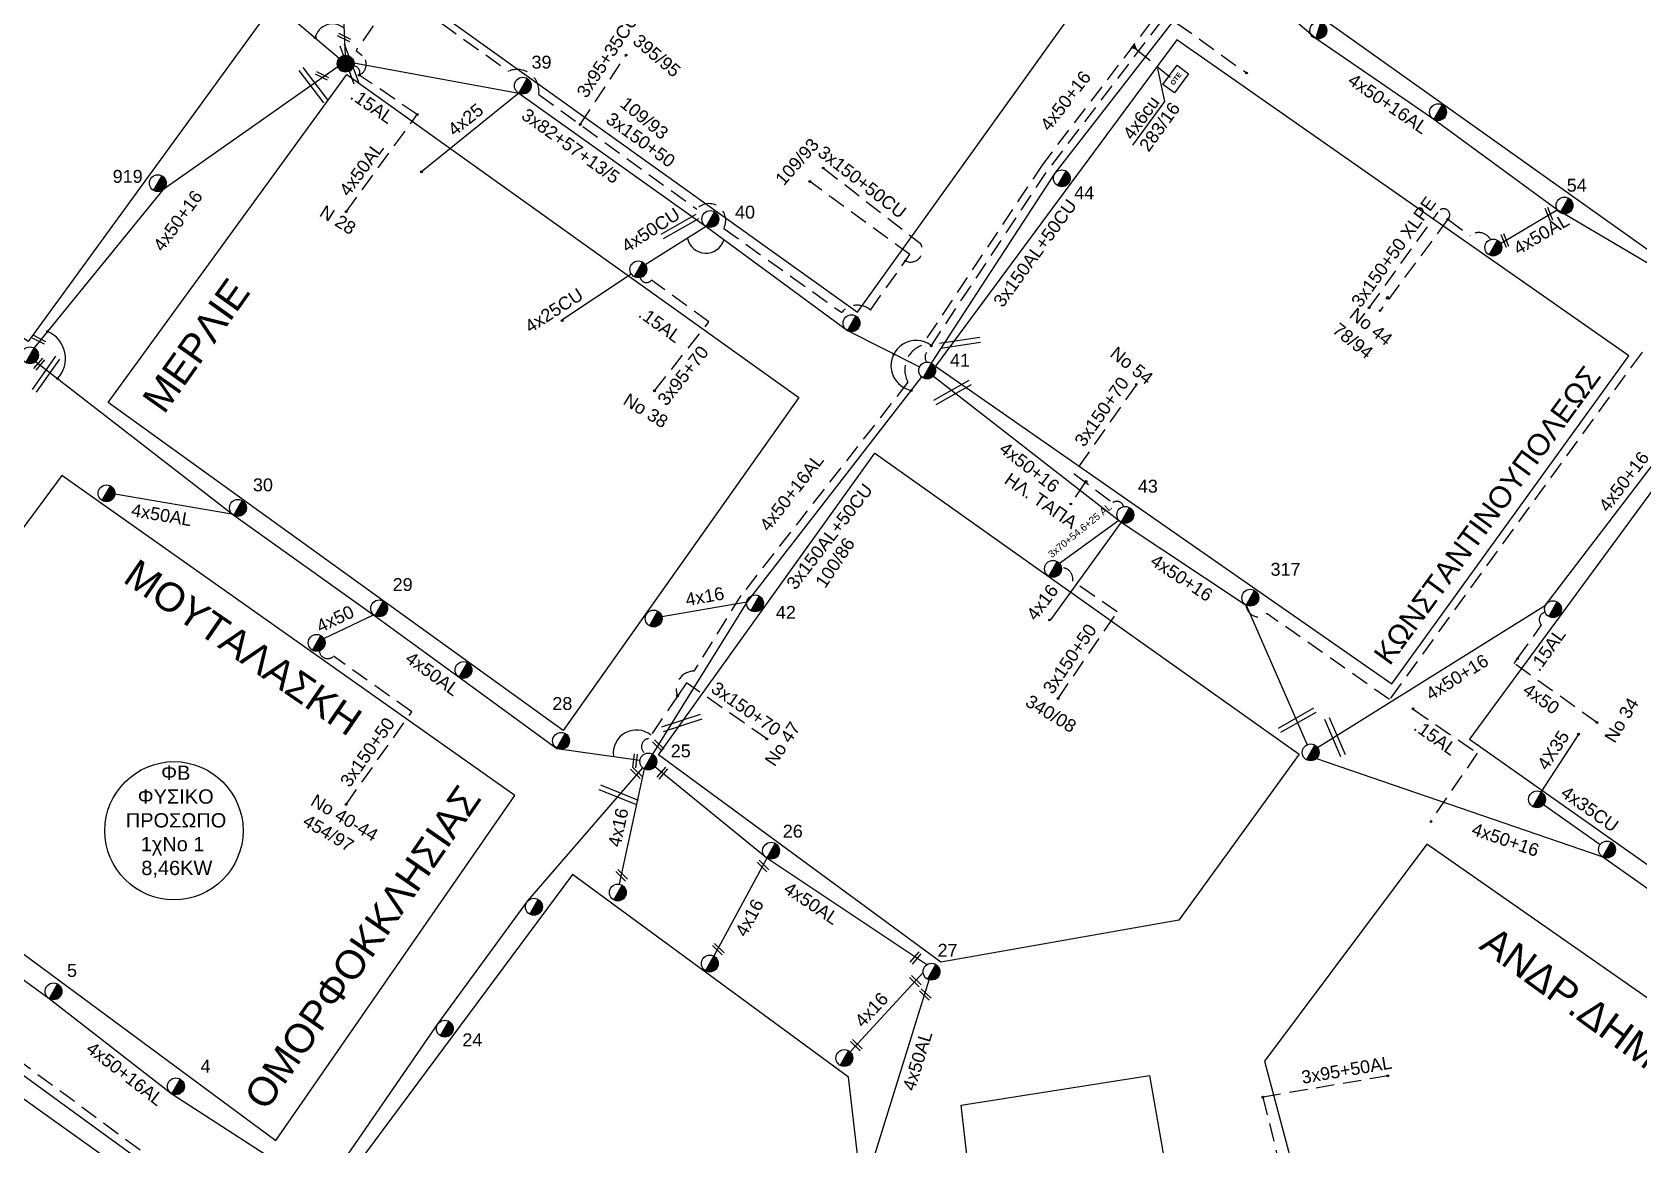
# Model space of a CAD drawing. Header units: millimetres. Extents: x 864 to 3062, y 833 to 2619.
# Drawn here: x 1488.5 to 1713.4, y 1058.2 to 1213.9 of the extents above; entities that cross this region are included whole.
import ezdxf
from ezdxf.enums import TextEntityAlignment as Align

# ---------------------------------------------------------------- set-up
doc = ezdxf.new("R2010")
doc.units = ezdxf.units.MM
doc.linetypes.add('DASHED', pattern=[19.05, 12.7, -6.35])
for name, color, linetype, lineweight in [('.15', 7, 'Continuous', 30), ('.15AL', 7, 'Continuous', 30), ('3x150+50', 7, 'Continuous', 30), ('3x150+50 XLPE', 7, 'SYN_LINE', 30), ('3x150+50CU', 7, 'Continuous', 30), ('3x150+70', 7, 'Continuous', 30), ('3x150+70AL', 7, 'DASHED', 30), ('3x150AL+50CU', 7, 'Continuous', 30), ('3x70+54.6+25 AL', 7, 'SYN_LINE', 30), ('3x82+57+13_5', 7, 'Continuous', 30), ('3x95+35CUXLPE', 7, 'Continuous', 30), ('3x95+50AL', 7, 'Continuous', 30), ('3x95+70', 7, 'Continuous', 30), ('4x16', 7, 'Continuous', 30), ('4x25', 7, 'Continuous', 30), ('4x25CU', 7, 'Continuous', 30), ('4X35', 7, 'DASHED', 30), ('4x35CU', 7, 'DASHED', 30), ('4x50', 7, 'Continuous', 30), ('4x50+16', 7, 'Continuous', 30), ('4x50+16AL', 7, 'Continuous', 30), ('4x50AL', 7, 'Continuous', 30), ('text διευθύνσεων', 250, 'Continuous', 30), ('Υπόβαθρο ΔΕΗ', 7, 'Continuous', 30)]:
    doc.layers.add(name, color=color, linetype=linetype, lineweight=lineweight)
for name, color, linetype in [('Pillar OTE', 7, 'Continuous'), ('TEXT ΚΑΛΩΔΙΩΝ', 7, 'Continuous'), ('Άγνωστα', 7, 'Continuous'), ('Γυμνά εναέρια ΧΤ και ΦΟΠ (3Φ)   4x50+16AL @ 1', 7, 'Continuous'), ('Επιγραφές - Σχήματα', 7, 'Continuous'), ('Καλώδια ΧΤ   3x150+50CU', 7, 'DASHED'), ('Μηχανική τομή', 7, 'Continuous'), ('Στύλος Ξύλινος', 7, 'Continuous'), ('Στύλος Ξύλινος @ 1', 7, 'Continuous'), ('Στύλος ΦΜ', 7, 'Continuous'), ('Στύλος ΦΜ @ 1', 7, 'Continuous'), ('Συνδέσεις', 7, 'Continuous'), ('Τομή', 7, 'Continuous'), ('Υπόγεια καλώδια Παροχών ΧΤ   4x50AL', 7, 'DASHED'), ('Υπόγεια καλώδια Παροχών ΧΤ   4x6', 7, 'DASHED')]:
    doc.layers.add(name, color=color, linetype=linetype)
doc.styles.add('arial', font='arial.ttf')
doc.styles.get("Standard").update_dxf_attribs({"font": 'arial.ttf'})
doc.linetypes.add('SYN_LINE', pattern='A,0.5,-0.0001,["/\\/\\/\\/",Standard,S=0.1,R=0,X=0,Y=-0.05],-0.25', length=0.7501)
doc.dimstyles.new('ISO-25', dxfattribs={"dimtxt": 2.5, "dimasz": 2.5, "dimexe": 1.25, "dimexo": 0.625, "dimtad": 1, "dimtxsty": 'Standard', "dimcen": 2.5, "dimadec": 0, "dimazin": 0, "dimtfac": 1, "dimtmove": 0, "dimatfit": 3, "dimfxl": 1, "dimarcsym": 0})

# ---------------------------------------------------------------- blocks, each defined once
blk = doc.blocks.new('ΥΠΑΡΧΩΝ ΤΣΙΜΕΝΤΕΝΙΟΣ ΣΤΥΛΟΣ')
at = {"layer": 'Στύλος ΦΜ'}
blk.add_hatch(color=7, dxfattribs=at).paths.add_polyline_path([(-1.29, -2.28, 0.574793), (2.62, 0, 0.268822), (1.3, 2.27)])
at = {"layer": 'Στύλος ΦΜ', "color": 7}
blk.add_line((-1.29, -2.28), (1.3, 2.27), dxfattribs=at)
blk.add_circle((0, 0), 2.62, dxfattribs=at)
at = {"layer": 'Στύλος ΦΜ', "flags": 4}
for tag, p in [('ΑΡΙΘΜΟΣ', (-4.68, 8.05)), ('ΤΥΠΟΣ', (-4.91, 3.03))]:
    blk.add_attdef(tag, p, '', height=4, dxfattribs=at)
blk = doc.blocks.new('ΥΠΑΡΧΩΝ ΞΥΛΙΝΟΣ ΣΤΥΛΟΣ')
at = {"layer": 'Στύλος Ξύλινος'}
h = blk.add_hatch(color=7, dxfattribs=at)
h.paths.add_polyline_path([(-2.62, 0, 0.270008), (-1.29, -2.28), (1.3, 2.27, 0.576266)])
h.paths.add_polyline_path([(-1.29, -2.28, 0.574793), (2.62, 0, 0.268822), (1.3, 2.27)])
at = {"layer": 'Στύλος Ξύλινος', "color": 7}
blk.add_line((-1.29, -2.28), (1.3, 2.27), dxfattribs=at)
blk.add_circle((0, 0), 2.62, dxfattribs=at)
at = {"layer": 'Στύλος Ξύλινος', "flags": 4}
for tag, p in [('ΑΡΙΘΜΟΣ', (-4.91, 8.6)), ('ΤΥΠΟΣ', (-4.85, 3.39))]:
    blk.add_attdef(tag, p, '', height=4, dxfattribs=at)
blk = doc.blocks.new('_ΣΥΝΔΕΣΗ')
at = {"layer": 'Συνδέσεις', "linetype": 'SYN_LINE', "ltscale": 40}
blk.add_hatch(color=256, dxfattribs=at).paths.add_polyline_path([(0.5, -0.01, 1), (-0.5, -0.01, 1)])
at = {"layer": 'Συνδέσεις'}
blk.add_circle((0, -0.01), 0.5, dxfattribs=at)
blk = doc.blocks.new('ΤΟΜΗ')
at = {"layer": 'Τομή', "ltscale": 40}
for p, q in [((-5.68, 0), (17.06, 0)), ((-5.68, -2.77), (17.06, -2.77))]:
    blk.add_line(p, q, dxfattribs=at)
blk = doc.blocks.new('ΜΗΧΑΝΙΚΗ ΤΟΜΗ')
at = {"layer": 'Μηχανική τομή', "ltscale": 40}
for p, q in [((-1.89, 0.78), (5.69, 0.78)), ((-1.89, -0.77), (5.69, -0.77))]:
    blk.add_line(p, q, dxfattribs=at)
blk = doc.blocks.new('PILLAR ΟΤΕ')
at = {"layer": 'Pillar OTE', "ltscale": 40}
blk.add_lwpolyline([(-3.31, 2.02), (3.39, 2.02), (3.39, -1.99), (-3.31, -1.99)], close=True, dxfattribs=at)
at = {"layer": 'Pillar OTE', "insert": (-1.81, 0.71), "char_height": 1.3575, "width": 109.961, "attachment_point": 1}
blk.add_mtext('{\\fArial|b1|i0|c161|p34;OTE}', dxfattribs=at)

msp = doc.modelspace()

# ---------------------------------------------------------------- hatches: boundary and pattern name
at = {"layer": 'Pillar OTE', "ltscale": 40}
h = msp.add_hatch(color=256, dxfattribs=at)
h.dxf.hatch_style = 1
h.paths.add_polyline_path([(1642.36, 1211.74), (1643.03, 1211.57), (1642.73, 1212.2)])
h = msp.add_hatch(color=256, dxfattribs=at)
h.dxf.hatch_style = 1
h.paths.add_polyline_path([(1678.37, 1176.59), (1678.23, 1176.98), (1678.01, 1176.62)])

# ---------------------------------------------------------------- linework, layer by layer
at = {"layer": '.15', "color": 6, "linetype": 'DASHED', "lineweight": -3, "ltscale": 0.2}
msp.add_lwpolyline([(1681.79, 1119.18), (1690.77, 1113.05), (1684.29, 1103.61)], dxfattribs=at)
at = {"layer": '.15AL', "color": 173, "linetype": 'DASHED', "lineweight": -3, "ltscale": 0.2}
msp.add_lwpolyline([(1542.41, 1202.4), (1534.31, 1207.93, 0.548144), (1533.53, 1209.18, -38.291331)], format="xyb", dxfattribs=at)
at = {"layer": '.15AL', "color": 133, "linetype": 'DASHED', "lineweight": -3, "ltscale": 0.2}
msp.add_lwpolyline([(1583.25, 1173.4), (1575.19, 1179.21, -0.601568), (1573.61, 1179.59, 4.478009)], format="xyb", dxfattribs=at)
at = {"layer": '.15AL', "color": 62, "linetype": 'DASHED', "lineweight": -3, "ltscale": 0.2}
msp.add_lwpolyline([(1696.42, 1126.27), (1699.77, 1130.98, -0.599772), (1700.26, 1132.76)], format="xyb", dxfattribs=at)
at = {"lineweight": -3, "ltscale": 0.2}
msp.add_circle((1508.38, 1102.19), 9.67, dxfattribs=at)
at = {"layer": '3x150+50', "color": 173, "linetype": 'DASHED', "lineweight": -3, "ltscale": 0.2}
for points in [[(1539.62, 1219.61), (1555.19, 1208.46, -0.589207), (1559.43, 1205.21), (1581.53, 1189.18, -0.884338), (1585.31, 1186.47), (1601.82, 1174.71, -0.416709), (1605.85, 1175.04), (1611.36, 1182.81), (1597.36, 1193.04)], [(1632.1, 1120.69), (1640.39, 1132.82), (1634.13, 1137.09, 0.486246), (1632.55, 1139, -53.290237)]]:
    msp.add_lwpolyline(points, format="xyb", dxfattribs=at)
at = {"layer": '3x150+50', "color": 5, "linetype": 'DASHED', "lineweight": -3, "ltscale": 0.2}
msp.add_lwpolyline([(1532.47, 1105.87), (1541.65, 1118.83), (1530.7, 1126.6, -0.623124), (1528.71, 1127.35, 3.659828)], format="xyb", dxfattribs=at)
at = {"layer": '3x150+50', "color": 62, "linetype": 'DASHED', "lineweight": -3, "ltscale": 0.2}
msp.add_lwpolyline([(1453.07, 971.91), (1460.29, 966.83), (1464.96, 973.48), (1463.34, 974.87), (1496.03, 1020.4, -1.041054), (1499.01, 1024.76), (1515.89, 1048.42), (1476.02, 1077.9, -0.382378), (1473.28, 1076.15, -0.34661)], format="xyb", dxfattribs=at)
at = {"layer": '3x150+50 XLPE', "color": 173, "linetype": 'DASHED', "lineweight": -3, "ltscale": 0.2}
msp.add_lwpolyline([(1814.36, 1178.68), (1817.8, 1183.64), (1811.65, 1187.9, 0.512945), (1806.01, 1190.6), (1754.88, 1226.23), (1722.66, 1181.34, -0.261598), (1718.11, 1175.48), (1713.73, 1169.03), (1678.49, 1120.56), (1661.31, 1132.58, -0.641737), (1658.42, 1133.76)], format="xyb", dxfattribs=at)
at = {"layer": '3x150+50 XLPE', "color": 30, "linetype": 'DASHED', "lineweight": -3, "ltscale": 0.2}
msp.add_lwpolyline([(1675.64, 1175.37), (1685.28, 1188.75, -1.177772), (1686.66, 1187.75), (1689.76, 1185.47, -0.463878), (1692.63, 1184.91, -0.242134)], format="xyb", dxfattribs=at)
msp.add_lwpolyline([(1686.66, 1187.75), (1677.16, 1174.96)], dxfattribs=at)
at = {"layer": '3x150+50CU', "color": 173, "linetype": 'DASHED', "lineweight": -3, "ltscale": 0.2}
msp.add_lwpolyline([(1599.24, 1194.93), (1612.8, 1184.41, -0.779304), (1610.73, 1181.92, -1.123494)], format="xyb", dxfattribs=at)
at = {"layer": '3x150+70', "color": 173, "linetype": 'DASHED', "lineweight": -3, "ltscale": 0.2}
msp.add_lwpolyline([(1643.02, 1164.55), (1634.31, 1152.17), (1639.75, 1148.1, -0.521988), (1641.27, 1147.55, -18.732367)], format="xyb", dxfattribs=at)
msp.add_lwpolyline([(1635.9, 1150.98), (1633.88, 1147.91)], dxfattribs=at)
at = {"layer": '3x150+70', "color": 5, "linetype": 'DASHED', "lineweight": -3, "ltscale": 0.2}
msp.add_lwpolyline([(1591.34, 1115.03), (1580.12, 1122.89), (1578.86, 1121.04), (1574.79, 1115.08, 0.693787), (1574.34, 1112.98, 27.348355)], format="xyb", dxfattribs=at)
at = {"layer": '3x150+70AL', "color": 173, "linetype": 'DASHED', "lineweight": -3, "ltscale": 0.2}
msp.add_lwpolyline([(1583.25, 1253.73), (1586.65, 1258.38), (1573.39, 1267.89), (1533.86, 1211.37), (1534.7, 1210.66, -0.558582), (1534.31, 1207.93, -1.797923)], format="xyb", dxfattribs=at)
at = {"layer": '3x150+70AL', "color": 5, "linetype": 'DASHED', "lineweight": -3, "ltscale": 0.2}
msp.add_lwpolyline([(1588.93, 1249.58), (1592.98, 1255.13), (1658.49, 1208.22)], dxfattribs=at)
at = {"layer": '3x150+70AL', "color": 133, "linetype": 'DASHED', "lineweight": -3, "ltscale": 0.2}
msp.add_lwpolyline([(1589.85, 1248.91), (1593.32, 1253.66), (1646.56, 1215.53), (1630.41, 1194.3), (1613.67, 1169.09, 0.32682), (1613.73, 1167.76, 0.478916)], format="xyb", dxfattribs=at)
at = {"layer": '3x150+70AL', "color": 2, "linetype": 'DASHED', "lineweight": -3, "ltscale": 0.2}
msp.add_lwpolyline([(1660.77, 1064.91), (1665.97, 1043.62), (1688.77, 1026.84, -0.52122), (1690.55, 1026.45, 3.691685)], format="xyb", dxfattribs=at)
at = {"layer": '3x150AL+50CU', "color": 5, "linetype": 'DASHED', "lineweight": -3, "ltscale": 0.2}
msp.add_lwpolyline([(1645.18, 1217.75, 0.723093), (1645.14, 1215.36), (1629.96, 1195.46), (1613.04, 1170.09, 0.464748), (1611.1, 1164.96), (1587.72, 1135.1), (1581.13, 1124.52, 0.529579), (1578.86, 1121.04, -5.614934)], format="xyb", dxfattribs=at)
at = {"layer": '3x70+54.6+25 AL', "color": 173, "linetype": 'SYN_LINE', "lineweight": -3, "ltscale": 10}
msp.add_lwpolyline([(1632.1, 1139.49), (1640.61, 1145.65)], dxfattribs=at)
at = {"layer": '3x82+57+13_5', "color": 173, "linetype": 'Continuous', "lineweight": -3, "ltscale": 0.2}
msp.add_lwpolyline([(1533.57, 1209.64), (1556.62, 1205.41), (1582.85, 1186.76)], dxfattribs=at)
at = {"layer": '3x82+57+13_5', "color": 133, "linetype": 'Continuous', "lineweight": -3, "ltscale": 0.2}
msp.add_lwpolyline([(1582.85, 1186.76), (1602.62, 1172.18), (1612.73, 1167.11)], dxfattribs=at)
at = {"layer": '3x95+35CUXLPE', "color": 173, "linetype": 'DASHED', "lineweight": -3, "ltscale": 0.2}
msp.add_lwpolyline([(1565.24, 1201), (1571.66, 1210.72)], dxfattribs=at)
at = {"layer": '3x95+50AL', "color": 2, "linetype": 'DASHED', "lineweight": -3, "ltscale": 0.2}
msp.add_lwpolyline([(1678.26, 1067.89), (1660.77, 1064.91)], dxfattribs=at)
at = {"layer": '3x95+70', "color": 133, "linetype": 'DASHED', "lineweight": -3, "ltscale": 0.2}
msp.add_lwpolyline([(1575.63, 1163.74), (1583.25, 1173.4)], dxfattribs=at)
at = {"layer": '4x16', "color": 173, "linetype": 'SYN_LINE', "lineweight": -3, "ltscale": 15}
msp.add_lwpolyline([(1640.93, 1145.37), (1631.04, 1131.71)], dxfattribs=at)
at = {"layer": '4x16', "color": 133, "linetype": 'Continuous', "lineweight": -3, "ltscale": 0.2}
msp.add_lwpolyline([(1588.54, 1134.19), (1576.67, 1132.1)], dxfattribs=at)
at = {"layer": '4x16', "color": 85, "linetype": 'SYN_LINE', "lineweight": -3, "ltscale": 15}
for points in [[(1574.18, 1110.86), (1570.66, 1094.71)], [(1591.36, 1098.36), (1583.94, 1084.62)], [(1613.23, 1082.35), (1602.99, 1071.25)]]:
    msp.add_lwpolyline(points, dxfattribs=at)
at = {"layer": '4x25', "color": 173, "linetype": 'SYN_LINE', "lineweight": -3, "ltscale": 15}
msp.add_lwpolyline([(1556.62, 1205.41), (1543.01, 1194.38)], dxfattribs=at)
at = {"layer": '4x25CU', "color": 133, "linetype": 'SYN_LINE', "lineweight": -3, "ltscale": 15}
msp.add_lwpolyline([(1572.37, 1180.09), (1562.68, 1173.61)], dxfattribs=at)
at = {"layer": '4X35', "color": 6, "linetype": 'SYN_LINE', "lineweight": -3, "ltscale": 10}
msp.add_lwpolyline([(1699.71, 1107.6), (1705.04, 1115.75)], dxfattribs=at)
at = {"layer": '4x35CU', "color": 6, "linetype": 'SYN_LINE', "lineweight": -3, "ltscale": 10}
msp.add_lwpolyline([(1700.05, 1105.85), (1707.95, 1100.25)], dxfattribs=at)
at = {"layer": '4x50', "color": 133, "linetype": 'Continuous', "lineweight": -3, "ltscale": 15}
msp.add_lwpolyline([(1582.85, 1186.76), (1574.34, 1181.39)], dxfattribs=at)
at = {"layer": '4x50', "color": 5, "linetype": 'Continuous', "lineweight": -3, "ltscale": 0.2}
msp.add_lwpolyline([(1529.35, 1129.08), (1536.31, 1132.41)], dxfattribs=at)
at = {"layer": '4x50', "color": 62, "linetype": 'DASHED', "lineweight": -3, "ltscale": 0.2}
msp.add_lwpolyline([(1707.52, 1117.32), (1695.93, 1125.59), (1696.42, 1126.27)], dxfattribs=at)
at = {"layer": '4x50+16', "color": 151, "linetype": 'Continuous', "lineweight": -3, "ltscale": 0.2}
msp.add_lwpolyline([(1614.37, 1167.61), (1631.68, 1194.18), (1654.35, 1223.38)], dxfattribs=at)
at = {"layer": '4x50+16', "color": 62, "linetype": 'Continuous', "lineweight": -3, "ltscale": 0.2}
msp.add_lwpolyline([(1668.4, 1113.85), (1700.32, 1133.75), (1718.6, 1157.68), (1729.2, 1170.06)], dxfattribs=at)
at = {"layer": '4x50+16', "color": 173, "linetype": 'Continuous', "lineweight": -3, "ltscale": 0.2}
msp.add_lwpolyline([(1614.65, 1165.78), (1640.93, 1145.37), (1658.42, 1133.76), (1666.98, 1114.23)], dxfattribs=at)
at = {"layer": '4x50+16', "color": 27, "linetype": 'Continuous', "lineweight": -3, "ltscale": 0.2}
msp.add_lwpolyline([(1529.88, 1052.71), (1545.33, 1075.19), (1557.9, 1092.37), (1573.99, 1110.99)], dxfattribs=at)
at = {"layer": '4x50+16', "color": 6, "linetype": 'Continuous', "lineweight": -3, "ltscale": 0.2}
msp.add_lwpolyline([(1668.28, 1112.31), (1708.33, 1098.55), (1731.74, 1082), (1751.51, 1068.09)], dxfattribs=at)
at = {"layer": '4x50+16AL', "color": 2, "linetype": 'Continuous', "lineweight": -3, "ltscale": 0.2}
for points in [[(1570.8, 1283.14), (1551.08, 1253.34), (1531.63, 1226.26), (1532.34, 1210.7)], [(1467.16, 1271.17), (1484.28, 1257.94), (1507.13, 1241.65), (1514.46, 1224.75), (1531.5, 1210.28)]]:
    msp.add_lwpolyline(points, dxfattribs=at)
at = {"layer": '4x50+16AL', "color": 30, "linetype": 'Continuous', "lineweight": -3, "ltscale": 0.2}
msp.add_lwpolyline([(1718.11, 1179.54), (1701.96, 1189.08), (1684.49, 1201.87), (1668.18, 1213.04), (1655.83, 1223.64)], dxfattribs=at)
at = {"layer": '4x50+16AL', "color": 5, "linetype": 'Continuous', "lineweight": -3, "ltscale": 0.2}
msp.add_lwpolyline([(1531.3, 1209.09), (1506.8, 1191.85), (1488.81, 1169.75)], dxfattribs=at)
at = {"layer": '4x50+16AL', "color": 133, "linetype": 'Continuous', "lineweight": -3, "ltscale": 0.2}
for points in [[(1613, 1165.71), (1588.54, 1134.19), (1575.35, 1112.9)], [(1448.11, 1112.24), (1469.11, 1094.57), (1490.93, 1078.69), (1508.07, 1065.39), (1528.3, 1052.32)]]:
    msp.add_lwpolyline(points, dxfattribs=at)
at = {"layer": '4x50AL', "color": 173, "linetype": 'DASHED', "lineweight": -3, "ltscale": 0.2}
msp.add_lwpolyline([(1532.47, 1188.8), (1542.41, 1202.4)], dxfattribs=at)
at = {"layer": '4x50AL', "color": 30, "linetype": 'Continuous', "lineweight": -3, "ltscale": 0.2}
msp.add_lwpolyline([(1694.04, 1184.37), (1701.96, 1189.08)], dxfattribs=at)
at = {"layer": '4x50AL', "color": 5, "linetype": 'Continuous', "lineweight": -3, "ltscale": 0.2}
for points in [[(1489, 1167.84), (1516.74, 1146.33), (1536.51, 1132.28), (1548.31, 1123.66), (1561.95, 1113.7), (1573.59, 1112.05)], [(1500.1, 1149.34), (1516.48, 1146.54)]]:
    msp.add_lwpolyline(points, dxfattribs=at)
at = {"layer": '4x50AL', "color": 85, "linetype": 'Continuous', "lineweight": -3, "ltscale": 0.2}
for points in [[(1613.73, 1083.44), (1591.36, 1098.36), (1575.65, 1111.11)], [(1619.25, 1021.98), (1606.4, 1056.69), (1614.05, 1081.34)]]:
    msp.add_lwpolyline(points, dxfattribs=at)
at = {"layer": '4x50AL', "color": 6, "linetype": 'Continuous', "lineweight": -3, "ltscale": 0.2}
msp.add_lwpolyline([(1522.44, 1041.01), (1505.08, 1054.99), (1487.21, 1067.98), (1473.05, 1078.02), (1459.39, 1087.66), (1441.38, 1099.85)], dxfattribs=at)
at = {"layer": 'Pillar OTE', "ltscale": 40}
for points in [[(1642.73, 1212.2), (1643.03, 1211.57), (1642.36, 1211.74), (1642.73, 1212.2)], [(1678.01, 1176.62), (1678.23, 1176.98), (1678.37, 1176.59), (1678.01, 1176.62)]]:
    msp.add_lwpolyline(points, dxfattribs=at)
at = {"layer": 'Καλώδια ΧΤ   3x150+50CU', "color": 7, "linetype": 'Continuous', "ltscale": 0.2}
for centre, radius, start, end in [((1582.82, 1185.62), 2.63, 192.8059, 341.9322), ((1612.25, 1167.27), 3.53, 53.1504, 259.6993), ((1573.1, 1113.04), 3.24, 50.5779, 187.7426)]:
    msp.add_arc(centre, radius, start, end, dxfattribs=at)
at = {"layer": 'Υπόβαθρο ΔΕΗ', "lineweight": -3}
for points in [[(1752.55, 1226.38), (1689.19, 1269.06), (1656.61, 1224.82), (1719.69, 1179.94)], [(1637.23, 1221.06), (1573.63, 1266.49), (1541, 1219.84), (1604.04, 1174.73)], [(1521.36, 1216.56), (1487.97, 1170.65), (1487.97, 1170.65), (1426.01, 1214.24), (1459.44, 1260.59), (1459.44, 1260.59)], [(1711.97, 1168.63), (1648.73, 1212.88), (1614.97, 1167.2), (1678.82, 1122.76)], [(1595.81, 1162.79), (1562.86, 1116.23), (1499.19, 1162.09), (1532.55, 1208.02)], [(1784.46, 1117.33), (1723.31, 1160.76), (1689.7, 1115.02), (1752.58, 1070.67)], [(1665.86, 1112.92), (1649.01, 1089.65), (1615.71, 1083.8), (1576.17, 1112.8), (1606.45, 1155.03)], [(1556.1, 1107.11), (1492.69, 1151.89), (1458.71, 1106.06), (1522.62, 1058.85)], [(1742.63, 1059.23), (1683.72, 1100.3), (1660.97, 1069.95), (1668.02, 1043.55), (1710.24, 1013.43)], [(1602.79, 1067.71), (1564.14, 1096.05), (1531.55, 1052.18), (1592.99, 1006.31), (1607.56, 1026.33)], [(1449.59, 1091.59), (1416.85, 1046.34), (1479.48, 1000.13), (1512.73, 1046.47)], [(1644.91, 1067.94), (1649.59, 1041.07), (1621.63, 1036.89), (1618.55, 1063.78)]]:
    msp.add_lwpolyline(points, close=True, dxfattribs=at)
msp.add_lwpolyline([(1647.01, 1204.21), (1642.51, 1198.13)], dxfattribs=at)
for centre, radius, start, end in [((1530.56, 1212.58), 2.5, 49.9185, 166.7877), ((1489.07, 1168.26), 4.12, 316.9198, 66.9199)]:
    msp.add_arc(centre, radius, start, end, dxfattribs=at)
at = {"layer": 'Υπόγεια καλώδια Παροχών ΧΤ   4x6', "color": 5, "linetype": 'DASHED', "ltscale": 0.2}
msp.add_lwpolyline([(1642.54, 1211.97), (1643.03, 1211.57), (1647.78, 1207.63)], dxfattribs=at)

# ---------------------------------------------------------------- block references
at = {"layer": 'Pillar OTE', "xscale": 0.5, "yscale": 0.5, "zscale": 0.5, "rotation": 53.53794466550572}
msp.add_blockref('PILLAR ΟΤΕ', (1648.57, 1207.35), dxfattribs=at)
at = {"layer": 'Γυμνά εναέρια ΧΤ και ΦΟΠ (3Φ)   4x50+16AL @ 1', "lineweight": -3, "ltscale": 40}
ref = msp.add_blockref('ΥΠΑΡΧΩΝ ΤΣΙΜΕΝΤΕΝΙΟΣ ΣΤΥΛΟΣ', (1668.52, 1214.17), dxfattribs=dict(at, xscale=0.4499999999998181, yscale=0.4499999999998181, zscale=0.4499999999998181, rotation=13.27039670411889))
ref.add_attrib('ΑΡΙΘΜΟΣ', '53', (1670.54, 1216.79), dxfattribs={"layer": 'Στύλος ΦΜ', "height": 1.8, "rotation": 13.2704, "flags": 4})
at = {"layer": 'Μηχανική τομή', "lineweight": -3, "zscale": 0.4999999999999997}
for p, xscale, yscale, rotation in [((1532.64, 1212.95), 0.2499999999999463, 0.2499999999999463, 153.5094046334294), ((1529.55, 1207.58), 0.2499999999999463, 0.2499999999999463, 153.5094046334294), ((1701.01, 1188), 0.2499999999999462, 0.2499999999999462, 112.2191512868035), ((1694.85, 1184.32), 0.2499999999999462, 0.2499999999999462, 112.2191512868035), ((1489.94, 1170.66), 0.2499999999999463, 0.2499999999999463, 153.5094046334294), ((1489.81, 1167.83), 0.2499999999999463, 0.2499999999999463, 229.4170156467401), ((1576.49, 1113.79), 0.2499999999999462, 0.2499999999999462, 135.6299564196613), ((1573.41, 1109.96), 0.2499999999999463, 0.2499999999999463, 135.6299564196613), ((1572.93, 1112.44), 0.2499999999999463, 0.2499999999999463, 263.0922382454691), ((1577.01, 1110.62), 0.2499999999999463, 0.2499999999999463, 229.4170156467401), ((1591.16, 1096.92), 0.2499999999999462, 0.2499999999999462, 135.6299564196613), ((1571.38, 1095.62), 0.2499999999999462, 0.2499999999999462, 135.6299564196613), ((1584.89, 1085.29), 0.2499999999999462, 0.2499999999999462, 135.6299564196613), ((1612.45, 1084.74), 0.2499999999999463, 0.2499999999999463, 229.4170156467401), ((1612.46, 1080.81), 0.2499999999999462, 0.2499999999999462, 135.6299564196613), ((1613.85, 1078.94), 0.2499999999999462, 0.2499999999999462, 135.6299564196613), ((1604.2, 1071.86), 0.2499999999999462, 0.2499999999999462, 135.6299564196613)]:
    msp.add_blockref('ΜΗΧΑΝΙΚΗ ΤΟΜΗ', p, dxfattribs=dict(at, xscale=xscale, yscale=yscale, rotation=rotation))
at = {"layer": 'Στύλος Ξύλινος @ 1', "lineweight": -3, "ltscale": 40, "xscale": 0.4499999999998181, "yscale": 0.4499999999998181, "zscale": 0.4499999999998181}
msp.add_blockref('ΥΠΑΡΧΩΝ ΞΥΛΙΝΟΣ ΣΤΥΛΟΣ', (1532.4, 1209.52), dxfattribs=at)
at = {"layer": 'Στύλος ΦΜ @ 1', "lineweight": -3, "ltscale": 40}
ref = msp.add_blockref('ΥΠΑΡΧΩΝ ΤΣΙΜΕΝΤΕΝΙΟΣ ΣΤΥΛΟΣ', (1557.2, 1206.44), dxfattribs=dict(at, xscale=0.4499999999997966, yscale=0.4499999999997966, zscale=0.4499999999997966))
ref.add_attrib('ΤΥΠΟΣ', '39', (1558.42, 1208.84), dxfattribs={"layer": 'Στύλος ΦΜ', "height": 1.8, "flags": 4})
for p, xscale, yscale, zscale in [((1685.28, 1202.73), 0.4499999999998181, 0.4499999999998181, 0.4499999999998181), ((1693.01, 1183.8), 0.4499999999998181, 0.4499999999998181, 0.4499999999998181), ((1573.36, 1180.74), 0.4499999999998181, 0.4499999999998181, 0.4499999999998181), ((1603.2, 1173.2), 0.449999999999818, 0.449999999999818, 0.449999999999818), ((1488.23, 1168.72), 0.4499999999998181, 0.4499999999998181, 0.4499999999998181), ((1498.93, 1149.4), 0.4499999999998181, 0.4499999999998181, 0.4499999999998181), ((1631.39, 1138.83), 0.4499999999998181, 0.4499999999998181, 0.4499999999998181), ((1701.36, 1133.19), 0.4499999999998181, 0.4499999999998181, 0.4499999999998181), ((1575.51, 1131.89), 0.4499999999998181, 0.4499999999998181, 0.4499999999998181), ((1528.35, 1128.47), 0.4499999999998181, 0.4499999999998181, 0.4499999999998181), ((1548.89, 1124.68), 0.4499999999998181, 0.4499999999998181, 0.4499999999998181), ((1667.45, 1113.15), 0.4499999999998181, 0.4499999999998181, 0.4499999999998181), ((1699.13, 1106.58), 0.4499999999998181, 0.4499999999998181, 0.4499999999998181), ((1708.92, 1099.57), 0.4499999999998181, 0.4499999999998181, 0.4499999999998181), ((1570.5, 1093.55), 0.4499999999998181, 0.4499999999998181, 0.4499999999998181), ((1558.75, 1091.55), 0.4499999999998181, 0.4499999999998181, 0.4499999999998181), ((1583.36, 1083.6), 0.4499999999998181, 0.4499999999998181, 0.4499999999998181), ((1602.19, 1070.38), 0.4499999999998181, 0.4499999999998181, 0.4499999999998181)]:
    msp.add_blockref('ΥΠΑΡΧΩΝ ΤΣΙΜΕΝΤΕΝΙΟΣ ΣΤΥΛΟΣ', p, dxfattribs=dict(at, xscale=xscale, yscale=yscale, zscale=zscale))
ref = msp.add_blockref('ΥΠΑΡΧΩΝ ΤΣΙΜΕΝΤΕΝΙΟΣ ΣΤΥΛΟΣ', (1506.11, 1192.8), dxfattribs=dict(at, xscale=0.4499999999997693, yscale=0.4499999999997693, zscale=0.4499999999997693))
ref.add_attrib('ΤΥΠΟΣ', '919', (1499.8, 1192.85), dxfattribs={"layer": 'Στύλος ΦΜ', "height": 1.8, "flags": 4})
ref = msp.add_blockref('ΥΠΑΡΧΩΝ ΤΣΙΜΕΝΤΕΝΙΟΣ ΣΤΥΛΟΣ', (1632.63, 1193.48), dxfattribs=dict(at, xscale=0.4499999999998314, yscale=0.4499999999998314, zscale=0.4499999999998314))
ref.add_attrib('ΤΥΠΟΣ', '44', (1634.37, 1190.56), dxfattribs={"layer": 'Στύλος ΦΜ', "height": 1.8, "rotation": 360, "flags": 4})
ref = msp.add_blockref('ΥΠΑΡΧΩΝ ΤΣΙΜΕΝΤΕΝΙΟΣ ΣΤΥΛΟΣ', (1702.97, 1189.68), dxfattribs=dict(at, xscale=0.4499999999998099, yscale=0.4499999999998099, zscale=0.4499999999998099))
ref.add_attrib('ΑΡΙΘΜΟΣ', '54', (1703.29, 1191.61), dxfattribs={"layer": 'Στύλος ΦΜ', "height": 1.8, "flags": 4})
ref = msp.add_blockref('ΥΠΑΡΧΩΝ ΤΣΙΜΕΝΤΕΝΙΟΣ ΣΤΥΛΟΣ', (1583.43, 1187.78), dxfattribs=dict(at, xscale=0.4499999999998259, yscale=0.4499999999998259, zscale=0.4499999999998259))
ref.add_attrib('ΤΥΠΟΣ', '40', (1586.9, 1187.85), dxfattribs={"layer": 'Στύλος ΦΜ', "height": 1.8, "flags": 4})
ref = msp.add_blockref('ΥΠΑΡΧΩΝ ΤΣΙΜΕΝΤΕΝΙΟΣ ΣΤΥΛΟΣ', (1613.79, 1166.59), dxfattribs=dict(at, xscale=0.4499999999997987, yscale=0.4499999999997987, zscale=0.4499999999997987))
ref.add_attrib('ΤΥΠΟΣ', '41', (1616.98, 1167.13), dxfattribs={"layer": 'Στύλος ΦΜ', "height": 1.8, "flags": 4})
ref = msp.add_blockref('ΥΠΑΡΧΩΝ ΤΣΙΜΕΝΤΕΝΙΟΣ ΣΤΥΛΟΣ', (1517.33, 1147.36), dxfattribs=dict(at, xscale=0.4499999999998125, yscale=0.4499999999998125, zscale=0.4499999999998125))
ref.add_attrib('ΤΥΠΟΣ', '30', (1519.43, 1149.68), dxfattribs={"layer": 'Στύλος ΦΜ', "height": 1.8, "rotation": 360, "flags": 4})
ref = msp.add_blockref('ΥΠΑΡΧΩΝ ΤΣΙΜΕΝΤΕΝΙΟΣ ΣΤΥΛΟΣ', (1641.51, 1146.4), dxfattribs=dict(at, xscale=0.4499999999997987, yscale=0.4499999999997987, zscale=0.4499999999997987))
ref.add_attrib('ΤΥΠΟΣ', '43', (1643.27, 1149.5), dxfattribs={"layer": 'Στύλος ΦΜ', "height": 1.8, "flags": 4})
ref = msp.add_blockref('ΥΠΑΡΧΩΝ ΤΣΙΜΕΝΤΕΝΙΟΣ ΣΤΥΛΟΣ', (1659, 1134.79), dxfattribs=dict(at, xscale=0.4499999999997813, yscale=0.4499999999997813, zscale=0.4499999999997813))
ref.add_attrib('ΤΥΠΟΣ', '317', (1661.84, 1137.87), dxfattribs={"layer": 'Στύλος ΦΜ', "height": 1.8, "rotation": 360, "flags": 4})
ref = msp.add_blockref('ΥΠΑΡΧΩΝ ΤΣΙΜΕΝΤΕΝΙΟΣ ΣΤΥΛΟΣ', (1537.09, 1133.3), dxfattribs=dict(at, xscale=0.4499999999998089, yscale=0.4499999999998089, zscale=0.4499999999998089))
ref.add_attrib('ΤΥΠΟΣ', '29', (1538.98, 1135.74), dxfattribs={"layer": 'Στύλος ΦΜ', "height": 1.8, "flags": 4})
ref = msp.add_blockref('ΥΠΑΡΧΩΝ ΤΣΙΜΕΝΤΕΝΙΟΣ ΣΤΥΛΟΣ', (1589.7, 1134), dxfattribs=dict(at, xscale=0.4499999999998688, yscale=0.4499999999998688, zscale=0.4499999999998688))
ref.add_attrib('ΤΥΠΟΣ', '42', (1592.61, 1131.84), dxfattribs={"layer": 'Στύλος ΦΜ', "height": 1.8, "flags": 4})
ref = msp.add_blockref('ΥΠΑΡΧΩΝ ΤΣΙΜΕΝΤΕΝΙΟΣ ΣΤΥΛΟΣ', (1562.55, 1114.76), dxfattribs=dict(at, xscale=0.4499999999999045, yscale=0.4499999999999045, zscale=0.4499999999999045))
ref.add_attrib('ΤΥΠΟΣ', '28', (1561.33, 1119.09), dxfattribs={"layer": 'Στύλος ΦΜ', "height": 1.8, "flags": 4})
ref = msp.add_blockref('ΥΠΑΡΧΩΝ ΤΣΙΜΕΝΤΕΝΙΟΣ ΣΤΥΛΟΣ', (1574.76, 1111.88), dxfattribs=dict(at, xscale=0.4499999999999237, yscale=0.4499999999999237, zscale=0.4499999999999237))
ref.add_attrib('ΤΥΠΟΣ', '25', (1577.9, 1112.46), dxfattribs={"layer": 'Στύλος ΦΜ', "height": 1.8, "flags": 4})
ref = msp.add_blockref('ΥΠΑΡΧΩΝ ΤΣΙΜΕΝΤΕΝΙΟΣ ΣΤΥΛΟΣ', (1591.94, 1099.39), dxfattribs=dict(at, xscale=0.4499999999998333, yscale=0.4499999999998333, zscale=0.4499999999998333))
ref.add_attrib('ΤΥΠΟΣ', '26', (1593.58, 1101.23), dxfattribs={"layer": 'Στύλος ΦΜ', "height": 1.8, "flags": 4})
ref = msp.add_blockref('ΥΠΑΡΧΩΝ ΤΣΙΜΕΝΤΕΝΙΟΣ ΣΤΥΛΟΣ', (1614.4, 1082.46), dxfattribs=dict(at, xscale=0.4499999999998181, yscale=0.4499999999998181, zscale=0.4499999999998181))
ref.add_attrib('ΤΥΠΟΣ', '27', (1615.24, 1084.56), dxfattribs={"layer": 'Στύλος ΦΜ', "height": 1.8, "flags": 4})
ref = msp.add_blockref('ΥΠΑΡΧΩΝ ΤΣΙΜΕΝΤΕΝΙΟΣ ΣΤΥΛΟΣ', (1491.51, 1079.71), dxfattribs=dict(at, xscale=0.4499999999998363, yscale=0.4499999999998363, zscale=0.4499999999998363))
ref.add_attrib('ΤΥΠΟΣ', '5', (1493.41, 1081.73), dxfattribs={"layer": 'Στύλος ΦΜ', "height": 1.8, "flags": 4})
ref = msp.add_blockref('ΥΠΑΡΧΩΝ ΤΣΙΜΕΝΤΕΝΙΟΣ ΣΤΥΛΟΣ', (1546.28, 1074.49), dxfattribs=dict(at, xscale=0.4499999999997996, yscale=0.4499999999997996, zscale=0.4499999999997996))
ref.add_attrib('ΑΡΙΘΜΟΣ', '24', (1548.74, 1072.03), dxfattribs={"layer": 'Στύλος ΦΜ', "height": 1.8, "rotation": 360, "flags": 4})
ref = msp.add_blockref('ΥΠΑΡΧΩΝ ΤΣΙΜΕΝΤΕΝΙΟΣ ΣΤΥΛΟΣ', (1508.65, 1066.42), dxfattribs=dict(at, xscale=0.4499999999997667, yscale=0.4499999999997667, zscale=0.4499999999997667))
ref.add_attrib('ΤΥΠΟΣ', '4', (1512.09, 1068.35), dxfattribs={"layer": 'Στύλος ΦΜ', "height": 1.8, "flags": 4})
at = {"layer": 'Συνδέσεις', "lineweight": -3, "xscale": 0.25, "yscale": 0.25, "zscale": 0.25}
for p in [(1528.13, 1213.15), (1571.66, 1210.73), (1534.31, 1207.93), (1658.49, 1208.22), (1542.41, 1202.41), (1565.24, 1201), (1543.01, 1194.39), (1599.24, 1194.93), (1597.36, 1193.04), (1532.47, 1188.81), (1686.66, 1187.75), (1610.73, 1181.92), (1675.64, 1175.37), (1677.16, 1174.96), (1490.69, 1172.05), (1562.7, 1173.57), (1614.36, 1170.03), (1609.13, 1168.87), (1492.08, 1165.45), (1643.06, 1164.65), (1575.63, 1163.75), (1611.56, 1163.78), (1636.02, 1151.06), (1633.88, 1147.91), (1630.88, 1131.68), (1696.42, 1126.28), (1578.86, 1121.05), (1632.1, 1120.7), (1681.77, 1119.24), (1704.94, 1115.71), (1707.52, 1117.33), (1591.34, 1115.04), (1532.47, 1105.87), (1684.29, 1103.46), (1678.26, 1067.89), (1660.77, 1064.91)]:
    msp.add_blockref('_ΣΥΝΔΕΣΗ', p, dxfattribs=at)
at = {"layer": 'Τομή', "lineweight": -3}
for p, xscale, yscale, zscale, rotation in [((1532.71, 1210.95), 0.2499999999999996, 0.2499999999999996, 0.2499999999999996, 290.3868794734935), ((1527.28, 1207.86), 0.2499999999999996, 0.2499999999999996, 0.2499999999999996, 307.0677341088723), ((1580.54, 1187.13), 0.2499999999999997, 0.2499999999999997, 0.2499999999999997, 209.6229299676021), ((1616.93, 1170.62), 0.2499999999999997, 0.2499999999999997, 0.2499999999999997, 8.546189410545075), ((1491.55, 1167.03), 0.2499999999999996, 0.2499999999999996, 0.2499999999999996, 234.8026581643306), ((1618.72, 1163.9), 0.2499999999999997, 0.2499999999999997, 0.2499999999999997, 209.6229299676021), ((1578.02, 1117.18), 0.2499999999999996, 0.2499999999999996, 0.2499999999999996, 18.1374853827177), ((1666.94, 1118.02), 0.2499999999999997, 0.2499999999999997, 0.2499999999999997, 209.6229299676021), ((1670.59, 1116.75), 0.2499999999999997, 0.2499999999999997, 0.2499999999999997, 293.4375533400407), ((1569.4, 1108.07), 0.2499999999999996, 0.2499999999999996, 0.2499999999999996, 338.0858861171877)]:
    msp.add_blockref('ΤΟΜΗ', p, dxfattribs=dict(at, xscale=xscale, yscale=yscale, zscale=zscale, rotation=rotation))

# ---------------------------------------------------------------- texts
at = {"layer": 'text διευθύνσεων', "color": 7, "lineweight": -3}
for s, height, rotation, p in [('ΚΩΝΣΤΑΝΤΙΝΟΥΠΟΛΕΩΣ', 3, 53.8192, (1692.15, 1146.35)), ('ΜΟΥΤΑΛΑΣΚΗ', 4, 325.4831, (1518.06, 1127.84))]:
    msp.add_text(s, height=height, rotation=rotation, dxfattribs=at).set_placement(p, align=Align.MIDDLE_CENTER)
at = {"layer": 'text διευθύνσεων', "color": 7, "lineweight": -3, "ltscale": 40, "char_height": 4, "width": 94.4586, "attachment_point": 1, "style": 'arial'}
for s, insert, rotation in [('MEPΛIE', (1503.72, 1162.64), 54.636), ('OMOPΦOKKΛHΣIAΣ', (1517.98, 1065.1), 55.406), ('ANΔP.ΔHMHTPIOY', (1693.23, 1089.04), 323.9675)]:
    msp.add_mtext(s, dxfattribs=dict(at, insert=insert, rotation=rotation))
at = {"layer": 'TEXT ΚΑΛΩΔΙΩΝ', "linetype": 'Continuous', "lineweight": -3, "ltscale": 0.2}
for s, height, rotation, p in [('3x95+35CUXLPE', 1.8, 56.5731, (1570.81, 1213.32)), ('4x50+16', 1.8, 52.176, (1633.14, 1204.33)), ('4x50+16AL', 1.8, 325.5817, (1678.29, 1203.93)), ('.15AL', 1.8, 325.7082, (1536.12, 1203.6)), ('4x25', 1.8, 39.0229, (1549.18, 1201.7)), ('3x82+57+13/5', 1.8, 324.5776, (1563.91, 1198.02)), ('3x150+50', 1.8, 324.059, (1573.7, 1198.87)), ('4x50AL', 1.8, 53.8493, (1534.61, 1194.79)), ('3x150+50CU', 1.8, 322.1972, (1604.69, 1192.97)), ('4x50+16', 1.8, 53.9937, (1508.91, 1187.55)), ('3x150AL+50CU', 1.8, 54, (1628.87, 1183.02)), ('3x150+50 XLPE', 1.8, 54.2291, (1679.05, 1183.19)), ('4x50CU', 1.8, 33.1153, (1575.1, 1186.25)), ('4x50AL', 1.8, 30.7497, (1699.72, 1185.66)), ('4x25CU', 1.8, 33.1153, (1561.55, 1175)), ('.15AL', 1.8, 324.1755, (1576.42, 1173)), ('3x95+70', 1.8, 51.7111, (1579.61, 1165.87)), ('3x150+70', 1.8, 54.8764, (1638.2, 1160.83)), ('4x50+16', 1.8, 322.169, (1628.1, 1153.06)), ('4x50+16AL', 1.8, 52.1921, (1594.81, 1149.53)), ('4x50+16', 1.8, 52.6251, (1711.28, 1151.06)), ('3x150AL+50CU', 1.8, 52.1921, (1600.11, 1143.37)), ('4x50AL', 1.8, 350.3105, (1506.65, 1146.39)), ('3x70+54.6+25 AL', 1, 39.5199, (1635.15, 1144.21)), ('4x50+16', 1.8, 326.42, (1649.41, 1137.59)), ('4x16', 1.8, 10.0102, (1582.66, 1134.98)), ('4x16', 1.8, 53.0298, (1629.9, 1134.16)), ('4x50', 1.8, 25.5881, (1530.93, 1131.83)), ('3x150+50', 1.8, 55.644, (1633.72, 1126.25)), ('.15AL', 1.8, 54.5039, (1700.61, 1127.53)), ('4x50AL', 1.8, 323.8542, (1544.57, 1124.16)), ('4x50+16', 1.8, 31.9404, (1687.94, 1123.68)), ('3x150+70', 1.8, 325.0008, (1588.45, 1119.26)), ('4x50', 1.8, 324.5039, (1699.73, 1120.67)), ('3x150+50', 1.8, 54.6983, (1535.44, 1113.18)), ('.15AL', 1.8, 324.6991, (1684.92, 1115.23)), ('4X35', 1.8, 56.7979, (1701.39, 1113.46)), ('4x35CU', 1.8, 324.6991, (1706.52, 1105.24)), ('4x16', 1.8, 77.713, (1570.55, 1102.65)), ('4x50+16', 1.8, 341.0324, (1694.72, 1100.94)), ('4x50AL', 1.8, 326.2918, (1597.59, 1092.04)), ('4x16', 1.8, 61.6501, (1588.9, 1090.02)), ('4x16', 1.8, 47.3173, (1605.98, 1077.15)), ('4x50AL', 1.8, 72.7682, (1612.42, 1070)), ('4x50+16AL', 1.8, 322.1799, (1501.54, 1068.18)), ('3x95+50AL', 1.8, 9.6741, (1672.48, 1068.73))]:
    msp.add_text(s, height=height, rotation=rotation, dxfattribs=at).set_placement(p, align=Align.MIDDLE_CENTER)
at = {"layer": 'Άγνωστα', "lineweight": -3, "ltscale": 40, "char_height": 1.8, "width": 27.758, "attachment_point": 1, "style": 'arial'}
for s, insert, rotation in [('395/95', (1573.6, 1213.83), 319.7578), ('109/93', (1571.8, 1205.04), 320.8831), ('109/93', (1592.36, 1193.52), 48.6428), ('N 28', (1529.54, 1189.83), 328.0562), ('\\pt10.8;No 44', (1673.85, 1175.52), 321.5005), ('\\pt10.8;78/94', (1671.46, 1173.41), 321.5005), ('\\pt10.8;No 54', (1640.35, 1170.08), 321.5005), ('No 38', (1572.04, 1163.51), 328.0562), ('\\pt9;ΗΛ. ΤΑΠΑ', (1625.46, 1152.4), 325.3592), ('\\pt10.8;100/86', (1598.01, 1137), 56.4245), ('\\pt9;340/08', (1628.3, 1121.33), 328.7725), ('No 34', (1708.46, 1115.25), 59.12), ('No 47', (1590.94, 1112.04), 56.4245), ('No 40-44', (1528.26, 1107.41), 329.3584), ('454/97', (1527.16, 1104.6), 329.3584)]:
    msp.add_mtext(s, dxfattribs=dict(at, insert=insert, rotation=rotation))
at = {"layer": 'Υπόβαθρο ΔΕΗ', "lineweight": -3, "char_height": 2, "width": 17.2548, "attachment_point": 1}
for s, insert in [('{\\W8.64836; }ΦΒ \\P{\\W4.42067; }ΦΥΣΙΚΟ \\P{\\W2.28183; }ΠΡΟΣΩΠΟ', (1499.87, 1111.31)), ('{\\W5.64925; }1χΝο 1\\P{\\W5.75643; }8,46KW', (1499.34, 1101.32))]:
    msp.add_mtext(s, dxfattribs=dict(at, insert=insert))
at = {"layer": 'Υπόγεια καλώδια Παροχών ΧΤ   4x50AL', "color": 7, "ltscale": 0.2, "char_height": 1.8, "attachment_point": 1, "rotation": 54}
for s, insert in [('4x6cu', (1641.02, 1199.78)), ('283/16', (1643.32, 1198.12))]:
    msp.add_mtext_dynamic_manual_height_columns(s, width=1.8, gutter_width=12.5, heights=[0.118], dxfattribs=dict(at, insert=insert))

# ---------------------------------------------------------------- leaders
at = {"layer": 'Επιγραφές - Σχήματα', "ltscale": 40}
msp.add_leader([(1646.01, 1208.85), (1647.01, 1204.21)], dimstyle='ISO-25', override={"dimasz": 0.5, "dimtad": 0}, dxfattribs=at)

doc.saveas('drawing.dxf')
